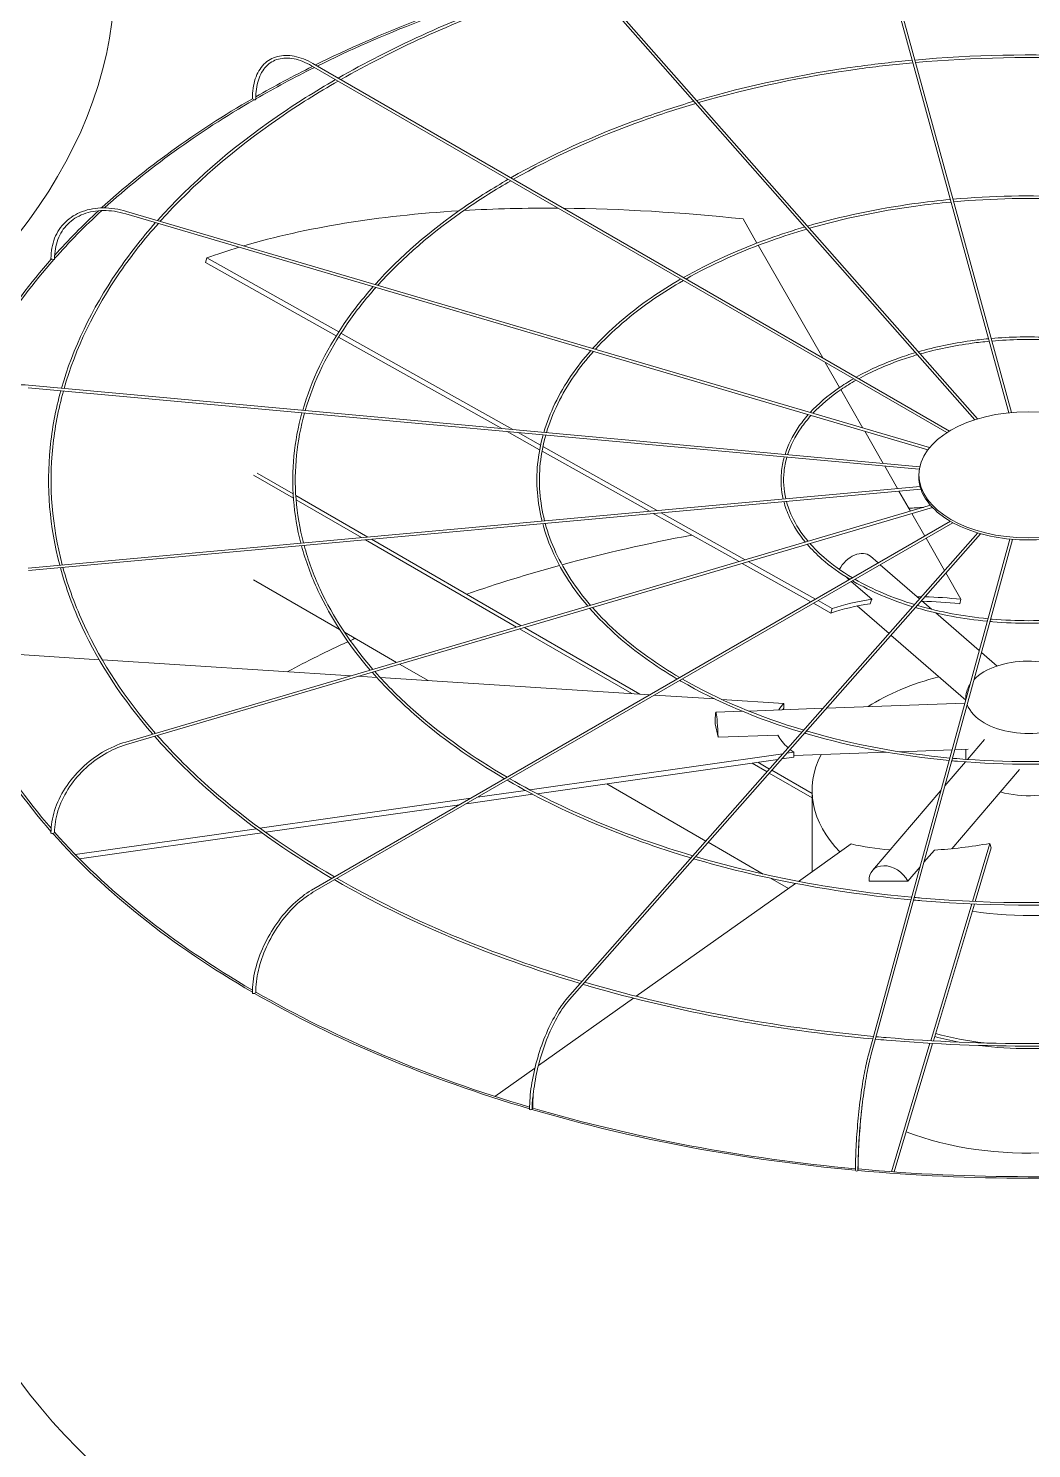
# Model space of a CAD drawing. Header units: millimetres. Extents: x -312439 to 477422, y -331570 to 212570.
# Drawn here: x 361809 to 362769, y 103446 to 104805 of the extents above; entities that cross this region are included whole.
import ezdxf

# ---------------------------------------------------------------- set-up
doc = ezdxf.new("R2010")
doc.units = ezdxf.units.MM

msp = doc.modelspace()

# ---------------------------------------------------------------- linework, layer by layer
at = {"color": 3, "linetype": 'Continuous', "lineweight": 0, "extrusion": (-1.11022e-16, 0.816497, 0.57735)}
for p, q in [((362613.3, 104927.159), (362747.656, 104437.402)), ((362750.131, 104437.639), (362615.663, 104927.808)), ((362325.305, 104872.598), (362715.255, 104430.741)), ((362717.819, 104431.537), (362327.142, 104874.219)), ((362081.629, 104771.612), (362690.82, 104419.895)), ((362080.404, 104769.491), (362688.456, 104418.432)), ((361902.518, 104627.806), (362670.143, 104401.99)), ((361903.209, 104630.156), (362671.779, 104404.062)), ((362506.602, 104599.811), (362493.391, 104622.871)), ((362569.567, 104489.901), (362507.834, 104597.659)), ((361978.768, 104581.255), (361980.004, 104585.542)), ((362104.001, 104511.064), (361978.768, 104581.255)), ((361980.004, 104585.542), (362106.328, 104514.739)), ((362108.468, 104513.539), (362272.889, 104421.384)), ((362262.273, 104422.355), (362106.14, 104509.865)), ((362585.73, 104461.687), (362571.988, 104485.675)), ((362661.945, 104383.348), (361809.091, 104461.336)), ((361809.314, 104463.775), (362662.402, 104385.766)), ((362607.992, 104422.827), (362586.951, 104459.555)), ((362298.627, 104401.979), (362267.517, 104419.416)), ((362278.133, 104418.445), (362299.52, 104406.458)), ((362627.389, 104388.968), (362609.751, 104419.756)), ((362301.758, 104405.203), (362411.23, 104343.846)), ((362403.592, 104343.148), (362300.886, 104400.713)), ((362024.872, 104377.566), (362062.931, 104355.592)), ((362062.66, 104359.749), (362028.336, 104379.566)), ((362641.192, 104364.875), (362628.877, 104386.372)), ((362661.536, 104376.013), (362661.536, 104378.013)), ((361809.091, 104288.785), (362662.749, 104366.846)), ((361809.314, 104286.345), (362663.472, 104364.452)), ((362653.576, 104343.256), (362642.531, 104362.537)), ((362672.698, 104348.882), (361902.518, 104122.314)), ((362134.098, 104318.504), (362065.202, 104358.282)), ((362065.503, 104354.107), (362128.117, 104317.957)), ((361903.209, 104119.964), (362674.537, 104346.869)), ((362489.51, 104294.992), (362407.365, 104341.033)), ((362415.003, 104341.731), (362495.336, 104296.706)), ((362667.226, 104319.431), (362654.828, 104341.071)), ((362080.404, 103980.629), (362691.742, 104333.585)), ((362081.629, 103978.508), (362694.219, 104332.187)), ((362325.305, 103877.522), (362717.961, 104322.446)), ((362327.142, 103875.901), (362720.564, 104321.694)), ((362131.795, 104315.834), (362276.452, 104232.316)), ((362281.042, 104233.666), (362137.776, 104316.381)), ((362748.698, 104316.519), (362613.3, 103822.961)), ((362751.177, 104316.296), (362615.663, 103822.313)), ((362686.149, 104286.399), (362668.443, 104317.305)), ((362498.324, 104295.032), (362562.583, 104259.015)), ((362615.175, 104300.121), (362622.614, 104293.674)), ((362558.207, 104256.489), (362492.497, 104293.318)), ((362624.573, 104291.977), (362662.254, 104259.323)), ((362701.873, 104258.952), (362687.435, 104284.154)), ((362107.127, 104230.076), (362024.872, 104277.566)), ((362591.977, 104280.268), (362594.943, 104277.698)), ((362596.901, 104276.001), (362616.631, 104258.904)), ((362577.444, 104245.707), (362560.693, 104255.096)), ((362565.069, 104257.622), (362578.679, 104249.994)), ((362664.105, 104257.719), (362673.685, 104249.417)), ((362700.638, 104254.664), (362701.873, 104258.952)), ((362577.444, 104245.707), (362578.679, 104249.994)), ((362602.59, 104252.519), (362632.996, 104226.17)), ((362677.707, 104245.931), (362719.418, 104209.786)), ((362161.711, 104198.562), (362111.866, 104227.34)), ((362279.382, 104230.625), (362386.73, 104168.647)), ((362394.518, 104168.15), (362283.972, 104231.975)), ((362634.847, 104224.566), (362706.451, 104162.516)), ((361877.037, 104201.157), (361790.876, 104206.653)), ((362118.235, 104185.773), (361879.98, 104200.969)), ((362721.47, 104208.007), (362736.406, 104195.064)), ((362192.013, 104181.067), (362164.64, 104196.871)), ((362142.614, 104184.218), (362125.368, 104185.318)), ((362404.138, 104167.537), (362146.133, 104183.993)), ((362466.172, 104163.58), (362408.549, 104167.256)), ((362532.284, 104159.363), (362472.815, 104163.156)), ((362532.379, 104154.696), (362532.284, 104159.363)), ((362573.211, 104154.726), (362705.66, 104159.635)), ((362706.565, 104165.152), (362706.565, 104162.935)), ((362467.288, 104150.8), (362492.765, 104151.744)), ((362498.717, 104151.965), (362569.834, 104154.601)), ((362469.328, 104126.871), (362466.696, 104139.879)), ((362526.557, 104128.992), (362469.328, 104126.871)), ((362708.098, 104105.641), (362724.444, 104124.713)), ((362289.137, 104076.586), (362531.377, 104111.025)), ((362526.654, 104105.673), (362296.124, 104072.899)), ((362541.863, 104107.835), (362530.389, 104106.204)), ((362535.113, 104111.556), (362541.767, 104112.502)), ((362541.863, 104107.835), (362541.767, 104112.502)), ((362541.832, 104109.317), (362630.728, 104112.612)), ((362642.986, 104113.067), (362693.398, 104114.935)), ((362695.964, 104115.03), (362708.884, 104115.509)), ((362706.565, 104115.423), (362706.565, 104105.753)), ((362501.9, 104102.154), (362516.241, 104093.874)), ((362518.579, 104096.524), (362507.459, 104102.944)), ((362518.405, 104092.624), (362559.287, 104069.021)), ((362559.287, 104073.021), (362520.744, 104095.274)), ((362686.463, 104080.396), (362706.118, 104103.33)), ((362693.174, 104020.283), (362758.016, 104095.94)), ((362457.777, 104027.628), (362362.918, 104082.395)), ((362030.938, 104039.879), (362232.712, 104068.564)), ((362291.971, 104072.308), (362228.456, 104063.279)), ((362239.212, 104069.488), (362285.048, 104076.005)), ((362559.287, 103998.152), (362559.287, 104075.915)), ((362617.085, 103999.446), (362682.727, 104076.038)), ((362221.956, 104062.355), (362036.324, 104035.963)), ((361854.103, 104014.738), (362027.476, 104039.386)), ((362032.829, 104035.467), (361858.134, 104010.63)), ((362512.551, 103996.004), (362459.941, 104026.378)), ((362596.872, 104024.775), (362546.379, 103989.009)), ((362712.911, 103969.815), (362729.549, 104025.301)), ((362730.88, 104021.109), (362729.549, 104025.301)), ((362666.434, 104007.387), (362676.387, 104019)), ((362730.88, 104021.109), (362715.466, 103969.705)), ((362650.954, 103989.325), (362662.698, 104003.028)), ((362543.607, 103987.046), (362391.146, 103879.052)), ((362536.629, 103982.103), (362519.566, 103991.954)), ((362614.127, 103989.179), (362650.954, 103989.325)), ((362672.925, 103836.469), (362712.186, 103967.395)), ((362714.74, 103967.284), (362675.47, 103836.324)), ((362388.518, 103877.191), (362297.397, 103812.647)), ((362635.346, 103711.147), (362672.202, 103834.057)), ((362674.746, 103833.911), (362637.879, 103710.964)), ((362294.072, 103810.292), (362255.834, 103783.207))]:
    msp.add_line(p, q, dxfattribs=at)
at = {"color": 3, "linetype": 'Continuous', "lineweight": 0}
for centre, major_axis, ratio, start_param, end_param in [((360843.607, 104857.749), (-1048.768, 0), 0.57735027, 0, 3.14159265), ((362766.461, 104310.477), (-1048.768, 0), 0.57735027, 5.18510484, 5.42093263), ((362766.461, 104310.477), (-1046.319, 0), 0.57735027, 5.18527527, 5.42075236), ((362766.461, 104310.477), (-1046.319, 0), 0.57735027, 5.42407254, 5.49730565), ((362766.461, 104310.477), (-1048.768, 0), 0.57735027, 5.42424502, 5.49496708), ((362766.461, 104310.477), (-1048.768, 0), 0.57735027, 5.49938311, 5.72060344), ((362766.461, 104310.477), (-1046.319, 0), 0.57735027, 5.49937067, 5.71908805), ((362024.87, 104738.135), (1.225, 0), 0.57735027, 3.14159265, 4.45055499), ((362025.736, 104737.635), (1.225, 0.016), 0.56830663, 3.91933875, 5.49013508), ((362025.736, 104737.635), (1.225, 0.016), 0.56830663, 5.49013508, 6.28318531), ((362766.461, 104310.477), (-1046.319, 0), 0.57735027, 5.72402786, 5.81143896), ((362766.461, 104310.477), (-1048.768, 0), 0.57735027, 5.72583618, 5.80677108), ((362767.696, 104144.053), (-971.388, 279.904), 0.41303809, 5.42335715, 5.70815224), ((362767.696, 104144.053), (-971.388, 279.904), 0.41303809, 5.31032739, 5.41762277), ((362767.696, 104144.053), (-971.388, 279.904), 0.41303809, 5.11506512, 5.30461302), ((362767.696, 104144.053), (-971.388, 279.904), 0.41303809, 5.71506764, 5.76687966), ((362766.461, 104310.477), (-1048.768, 0), 0.57735027, 5.81359811, 6.07011802), ((362766.461, 104310.477), (-1046.319, 0), 0.57735027, 5.81336511, 6.06128621), ((361832.114, 104584.961), (1.225, 0), 0.57735027, 3.14159265, 4.76471425), ((361833.205, 104584.64), (1.225, 0.021), 0.57151893, 4.23145457, 5.8022509), ((361833.205, 104584.64), (1.225, 0.021), 0.57151893, 5.8022509, 6.28318531), ((362766.028, 104376.013), (-104.492, 0), 0.57735027, 0, 0.1535113), ((362766.028, 104376.013), (-104.492, 0), 0.57735027, 0.16064797, 0.46767057), ((362766.461, 103745.589), (1046.319, 0), 0.57735027, 1.66704137, 1.68043487), ((362766.028, 104376.013), (-104.492, 0), 0.57735027, 0.47480723, 0.78182983), ((362766.028, 104376.013), (-104.492, 0), 0.57735027, 0.7889665, 1.0959891), ((362766.028, 104376.013), (-104.492, 0), 0.57735027, 1.10312576, 1.41014836), ((362766.461, 103745.589), (1046.319, 0), 0.57735027, 1.88378363, 2.01152702), ((362766.028, 104376.013), (-104.492, 0), 0.57735027, 1.41728503, 1.72430763), ((362600.697, 104283.414), (-14.478, -16.707), 0.67950023, 3.14159265, 5.02860292), ((362766.461, 103745.589), (1046.319, 0), 0.57735027, 2.01409491, 2.11046953), ((362766.461, 104139.766), (-233.097, 67.167), 0.41303809, 5.53223376, 5.76687966), ((362767.696, 104144.053), (233.097, -67.167), 0.41303809, 2.38836611, 2.62528701), ((362767.696, 104144.053), (233.097, -67.167), 0.41303809, 2.14647482, 2.1667574), ((362766.461, 104139.766), (-233.097, 67.167), 0.41303809, 5.11506512, 5.27837519), ((362767.696, 104144.053), (233.097, -67.167), 0.41303809, 1.97347247, 2.1313259), ((362766.461, 104310.477), (-1048.768, 0), 0.57735027, 0.1585854, 0.46892864), ((362766.461, 104310.477), (-1046.319, 0), 0.57735027, 0.15790655, 0.46457773), ((362766.461, 103745.589), (1046.319, 0), 0.57735027, 2.24276735, 2.31574628), ((362766.461, 103745.589), (1046.319, 0), 0.57735027, 2.23436866, 2.24000128), ((362766.461, 104165.152), (-59.895, 0), 0.57735027, 3.69756416, 5.76575409), ((362766.461, 104075.915), (-207.174, 0), 0.57735027, 5.13902547, 5.54737639), ((362766.461, 104165.152), (-59.895, 0), 0.57735027, 5.91432374, 6.33788761), ((362766.366, 104144.433), (-242.531, -4.942), 0.30331876, 6.01219977, 6.09914028), ((362468.107, 104128.708), (-0.819, 22.092), 0.05230802, 4.627231, 7.32191967), ((362766.461, 104139.766), (-242.531, -4.942), 0.30331876, 6.01219977, 6.0333648), ((362766.461, 104165.152), (-59.895, 0), 0.57735027, 0.20327195, 0.78539816), ((362766.461, 104165.152), (-59.895, 0), 0.57735027, 0.78539816, 2.89978042), ((362766.366, 104144.433), (-242.531, -4.942), 0.30331876, 0.14390811, 0.31767721), ((362766.366, 104144.433), (-242.531, -4.942), 0.30331876, 0.34103276, 0.38082901), ((362766.461, 104075.915), (-207.174, 0), 0.57735027, 5.99169836, 6.79713651), ((362766.461, 104105.53), (-59.895, 0), 0.57735027, 1.1079301, 2.23846982), ((361832.114, 104035.494), (1.225, 0), 0.57735027, 3.14159265, 5.70719205), ((362766.461, 104310.477), (-1048.768, 0), 0.57735027, 0.4725868, 0.78374969), ((361833.205, 104035.815), (1.225, 0.021), 0.58304212, 5.17373692, 6.28318531), ((362766.461, 104310.477), (-1046.319, 0), 0.57735027, 0.47175253, 0.78145685), ((362765.13, 104143.958), (-231.216, -73.381), 0.44048996, 0.62708313, 0.83556185), ((362765.13, 104143.958), (-231.216, -73.381), 0.44048996, 1.04197677, 1.27889767), ((362633.871, 103985.06), (16.786, -14.386), 0.73180825, 1.0914656, 3.78615427), ((362766.461, 104075.915), (-207.174, 0), 0.57735027, 1.30817895, 1.9425337), ((362024.87, 103882.32), (1.225, 0), 0.57735027, 3.14159265, 6.02135132), ((362766.461, 104310.477), (-1048.768, 0), 0.57735027, 0.78656596, 1.09808088), ((362025.736, 103882.82), (1.225, 0.017), 0.58625442, 5.48989346, 6.28318531), ((362766.461, 104310.477), (-1046.319, 0), 0.57735027, 0.78587838, 1.09689941), ((362766.461, 103951.409), (-212.072, 0), 0.57735027, 1.13383327, 1.25213937), ((362766.461, 103951.409), (-207.174, 0), 0.57735027, 1.12739667, 1.36460952), ((362766.461, 103951.409), (-212.072, 0), 0.57735027, 1.3476903, 1.79509044), ((362290.175, 103771.032), (-1.225, 0), 0.57735027, 0, 3.14159265), ((362766.461, 104310.477), (-1048.768, 0), 0.57735027, 1.10054445, 1.41220862), ((362290.731, 103771.662), (-1.225, -0.011), 0.58858829, 2.66526492, 3.14159265), ((362766.461, 104310.477), (-1046.319, 0), 0.57735027, 1.10010535, 1.41183726), ((362766.461, 103851.409), (-212.072, 0), 0.57735027, 0.98594125, 2.34464399), ((362766.461, 103747.589), (-1048.768, 0), 0.57735027, 0, 3.14159265), ((362602.06, 103712.525), (-1.225, 0), 0.57735027, 0, 3.14159265), ((362766.461, 104310.477), (-1048.768, 0), 0.57735027, 1.41453598, 1.72626058), ((362602.252, 103713.223), (-1.225, -0.004), 0.58981528, 2.98275574, 3.14159265), ((362766.461, 104310.477), (-1046.319, 0), 0.57735027, 1.41438895, 1.72636573)]:
    msp.add_ellipse(centre, major_axis=major_axis, ratio=ratio, start_param=start_param, end_param=end_param, dxfattribs=at)
msp.add_ellipse((362766.028, 104378.013), major_axis=(-104.492, 0), ratio=0.57735027, dxfattribs=at)
for points, knots in [([(362340.207, 104855.712), (362317.391, 104848.991), (362295.05, 104841.729), (362212.66, 104812.316), (362156.344, 104786.673), (362105.766, 104757.677)], [4.398772282, 4.398772282, 4.398772282, 4.398772282, 4.480777933, 4.480777933, 4.708868502, 4.708868502, 4.708868502, 4.708868502]), ([(362341.996, 104853.685), (362319.275, 104847.014), (362297.027, 104839.806), (362214.871, 104810.579), (362158.686, 104785.083), (362108.221, 104756.259)], [4.39745622, 4.39745622, 4.39745622, 4.39745622, 4.479217897, 4.479217897, 4.707006068, 4.707006068, 4.707006068, 4.707006068]), ([(362023.645, 104738.135), (362023.645, 104745.036), (362024.59, 104751.416), (362028.324, 104762.53), (362031.117, 104767.265), (362038.311, 104774.545), (362042.704, 104777.088), (362052.574, 104779.694), (362058.04, 104779.762), (362069.498, 104777.486), (362075.494, 104775.135), (362081.523, 104771.673), (362081.576, 104771.643), (362081.629, 104771.612)], [3.14159265, 3.14159265, 3.14159265, 3.14159265, 3.45575192, 3.45575192, 3.76991118, 3.76991118, 4.08269654, 4.08269654, 4.39544819, 4.39544819, 4.70960746, 4.70960746, 4.71238898, 4.71238898, 4.71238898, 4.71238898]), ([(362080.404, 104769.491), (362074.654, 104772.811), (362068.929, 104775.052), (362058.132, 104777.192), (362053.066, 104777.093), (362044.062, 104774.638), (362040.117, 104772.289), (362033.626, 104765.516), (362031.083, 104761.082), (362027.704, 104750.494), (362026.871, 104744.344), (362026.96, 104737.652)], [1.57079633, 1.57079633, 1.57079633, 1.57079633, 1.88806437, 1.88806437, 2.20533241, 2.20533241, 2.52260045, 2.52260045, 2.83986849, 2.83986849, 3.15713653, 3.15713653, 3.15713653, 3.15713653]), ([(362655.106, 104774.768), (362637.647, 104773.158), (362620.292, 104771.167), (362549.74, 104761.466), (362497.882, 104750.51), (362448.92, 104736.23)], [4.085383912, 4.085383912, 4.085383912, 4.085383912, 4.160809561, 4.160809561, 4.394762921, 4.394762921, 4.394762921, 4.394762921]), ([(362655.764, 104772.369), (362638.57, 104770.789), (362621.478, 104768.84), (362551.309, 104759.261), (362499.565, 104748.386), (362450.712, 104734.2)], [4.084758769, 4.084758769, 4.084758769, 4.084758769, 4.159183124, 4.159183124, 4.392998475, 4.392998475, 4.392998475, 4.392998475]), ([(362874.472, 104774.994), (362858.623, 104776.422), (362842.69, 104777.537), (362770.375, 104781.153), (362713.454, 104780.028), (362657.584, 104774.994)], [3.772165081, 3.772165081, 3.772165081, 3.772165081, 3.840593344, 3.840593344, 4.081816553, 4.081816553, 4.081816553, 4.081816553]), ([(362873.813, 104772.594), (362858.418, 104773.975), (362842.942, 104775.06), (362771.077, 104778.704), (362714.132, 104777.609), (362658.243, 104772.594)], [3.772797592, 3.772797592, 3.772797592, 3.772797592, 3.839399606, 3.839399606, 4.081184042, 4.081184042, 4.081184042, 4.081184042]), ([(362103.313, 104756.265), (362083.778, 104744.983), (362065.106, 104733.2), (362003.022, 104690.367), (361964.545, 104656.922), (361932.874, 104621.429)], [4.712563603, 4.712563603, 4.712563603, 4.712563603, 4.800982872, 4.800982872, 5.022068239, 5.022068239, 5.022068239, 5.022068239]), ([(362105.763, 104754.85), (362086.273, 104743.635), (362067.642, 104731.924), (362005.6, 104689.291), (361967.134, 104655.985), (361935.476, 104620.664)], [4.710711416, 4.710711416, 4.710711416, 4.710711416, 4.799012884, 4.799012884, 5.020261931, 5.020261931, 5.020261931, 5.020261931]), ([(362446.325, 104735.469), (362429.172, 104730.415), (362412.378, 104724.953), (362350.815, 104702.963), (362308.806, 104683.854), (362271.039, 104662.256)], [4.398901247, 4.398901247, 4.398901247, 4.398901247, 4.481035777, 4.481035777, 4.70761983, 4.70761983, 4.70761983, 4.70761983]), ([(362448.114, 104733.442), (362431.056, 104728.437), (362414.355, 104723.03), (362353.027, 104701.226), (362311.149, 104682.263), (362273.496, 104660.838)], [4.397147207, 4.397147207, 4.397147207, 4.397147207, 4.478956818, 4.478956818, 4.705132161, 4.705132161, 4.705132161, 4.705132161]), ([(362268.584, 104660.845), (362253.861, 104652.342), (362239.79, 104643.46), (362193.431, 104611.455), (362164.764, 104586.572), (362141.114, 104560.171)], [4.712541759, 4.712541759, 4.712541759, 4.712541759, 4.801308866, 4.801308866, 5.020482203, 5.020482203, 5.020482203, 5.020482203]), ([(362271.035, 104659.43), (362256.356, 104650.994), (362242.326, 104642.183), (362196.01, 104610.378), (362167.356, 104585.636), (362143.718, 104559.404)], [4.710072273, 4.710072273, 4.710072273, 4.710072273, 4.798683598, 4.798683598, 5.018063384, 5.018063384, 5.018063384, 5.018063384]), ([(362691.661, 104641.517), (362680.043, 104640.441), (362668.495, 104639.113), (362621.752, 104632.674), (362587.434, 104625.439), (362555.007, 104616.022)], [4.086037534, 4.086037534, 4.086037534, 4.086037534, 4.161210359, 4.161210359, 4.393038284, 4.393038284, 4.393038284, 4.393038284]), ([(362692.319, 104639.118), (362680.967, 104638.073), (362669.681, 104636.787), (362623.321, 104630.469), (362589.118, 104623.315), (362556.799, 104613.991)], [4.08510236, 4.08510236, 4.08510236, 4.08510236, 4.158773218, 4.158773218, 4.390386282, 4.390386282, 4.390386282, 4.390386282]), ([(362837.917, 104641.743), (362827.461, 104642.678), (362816.95, 104643.409), (362769.013, 104645.798), (362731.232, 104645.061), (362694.139, 104641.743)], [3.773286698, 3.773286698, 3.773286698, 3.773286698, 3.840886477, 3.840886477, 4.080694936, 4.080694936, 4.080694936, 4.080694936]), ([(362837.258, 104639.342), (362827.256, 104640.232), (362817.203, 104640.933), (362769.714, 104643.349), (362731.91, 104642.641), (362694.797, 104639.342)], [3.774238416, 3.774238416, 3.774238416, 3.774238416, 3.839097695, 3.839097695, 4.079743218, 4.079743218, 4.079743218, 4.079743218]), ([(361830.889, 104584.961), (361830.889, 104591.89), (361832.087, 104598.489), (361836.789, 104610.366), (361840.293, 104615.641), (361849.256, 104624.308), (361854.71, 104627.698), (361866.993, 104632.263), (361873.82, 104633.439), (361888.172, 104633.49), (361895.696, 104632.366), (361903.209, 104630.156)], [4.71238898, 4.71238898, 4.71238898, 4.71238898, 5.02654825, 5.02654825, 5.34070751, 5.34070751, 5.65486678, 5.65486678, 5.96902604, 5.96902604, 6.28318531, 6.28318531, 6.28318531, 6.28318531]), ([(361902.518, 104627.806), (361895.255, 104629.943), (361888.006, 104631.01), (361874.269, 104630.918), (361867.784, 104629.759), (361856.216, 104625.359), (361851.134, 104622.12), (361842.837, 104613.888), (361839.62, 104608.894), (361835.36, 104597.602), (361834.318, 104591.305), (361834.43, 104584.661)], [0, 0, 0, 0, 0.31726804, 0.31726804, 0.63453608, 0.63453608, 0.95180412, 0.95180412, 1.26907216, 1.26907216, 1.5863402, 1.5863402, 1.5863402, 1.5863402]), ([(361931.077, 104619.405), (361917.59, 104604.133), (361905.356, 104588.488), (361869.8, 104536.579), (361851.848, 104499.073), (361840.999, 104460.878)], [5.026267439, 5.026267439, 5.026267439, 5.026267439, 5.121193451, 5.121193451, 5.33524268, 5.33524268, 5.33524268, 5.33524268]), ([(361933.672, 104618.641), (361920.287, 104603.551), (361908.137, 104588.099), (361872.451, 104536.363), (361854.385, 104498.841), (361843.481, 104460.651)], [5.024480731, 5.024480731, 5.024480731, 5.024480731, 5.118801023, 5.118801023, 5.334410373, 5.334410373, 5.334410373, 5.334410373]), ([(362552.41, 104615.262), (362540.933, 104611.877), (362529.695, 104608.219), (362488.955, 104593.65), (362461.239, 104581.067), (362436.274, 104566.858)], [4.399235311, 4.399235311, 4.399235311, 4.399235311, 4.481549286, 4.481549286, 4.705249353, 4.705249353, 4.705249353, 4.705249353]), ([(362554.199, 104613.235), (362542.817, 104609.9), (362531.672, 104606.296), (362491.168, 104591.912), (362463.585, 104579.475), (362438.735, 104565.437)], [4.396606667, 4.396606667, 4.396606667, 4.396606667, 4.478434088, 4.478434088, 4.701505316, 4.701505316, 4.701505316, 4.701505316]), ([(362139.313, 104558.147), (362129.118, 104546.608), (362119.875, 104534.784), (362093.345, 104496.008), (362079.97, 104468.148), (362071.813, 104439.771)], [5.026073872, 5.026073872, 5.026073872, 5.026073872, 5.121589201, 5.121589201, 5.333322518, 5.333322518, 5.333322518, 5.333322518]), ([(362141.909, 104557.383), (362131.815, 104546.026), (362122.656, 104534.395), (362095.998, 104495.793), (362082.509, 104467.916), (362074.296, 104439.544)], [5.023689806, 5.023689806, 5.023689806, 5.023689806, 5.118400985, 5.118400985, 5.332193335, 5.332193335, 5.332193335, 5.332193335]), ([(362433.816, 104565.448), (362423.918, 104559.731), (362414.461, 104553.758), (362383.823, 104532.578), (362364.958, 104516.245), (362349.324, 104498.921)], [4.712617693, 4.712617693, 4.712617693, 4.712617693, 4.801958432, 4.801958432, 5.017472679, 5.017472679, 5.017472679, 5.017472679]), ([(362436.268, 104564.033), (362426.413, 104558.383), (362416.997, 104552.481), (362386.406, 104531.501), (362367.554, 104515.308), (362351.934, 104498.153)], [4.708914423, 4.708914423, 4.708914423, 4.708914423, 4.798024648, 4.798024648, 5.013814843, 5.013814843, 5.013814843, 5.013814843]), ([(362728.215, 104508.267), (362722.44, 104507.725), (362716.699, 104507.059), (362693.765, 104503.883), (362676.986, 104500.368), (362661.095, 104495.812)], [4.08798608, 4.08798608, 4.08798608, 4.08798608, 4.162397179, 4.162397179, 4.387898946, 4.387898946, 4.387898946, 4.387898946]), ([(362728.873, 104505.868), (362723.364, 104505.357), (362717.886, 104504.733), (362695.335, 104501.677), (362678.673, 104498.241), (362662.891, 104493.777)], [4.086130867, 4.086130867, 4.086130867, 4.086130867, 4.157537531, 4.157537531, 4.382563309, 4.382563309, 4.382563309, 4.382563309]), ([(362801.362, 104508.491), (362796.299, 104508.934), (362791.211, 104509.282), (362767.652, 104510.444), (362749.01, 104510.093), (362730.694, 104508.491)], [3.776630452, 3.776630452, 3.776630452, 3.776630452, 3.841752063, 3.841752063, 4.077351182, 4.077351182, 4.077351182, 4.077351182]), ([(362800.703, 104506.09), (362796.094, 104506.488), (362791.464, 104506.806), (362768.354, 104507.994), (362749.689, 104507.673), (362731.353, 104506.09)], [3.778551419, 3.778551419, 3.778551419, 3.778551419, 3.838185012, 3.838185012, 4.075430215, 4.075430215, 4.075430215, 4.075430215]), ([(362347.518, 104496.899), (362340.627, 104489.104), (362334.385, 104481.114), (362316.88, 104455.469), (362308.078, 104437.239), (362302.618, 104418.666)], [5.025838542, 5.025838542, 5.025838542, 5.025838542, 5.122377625, 5.122377625, 5.329668134, 5.329668134, 5.329668134, 5.329668134]), ([(362350.115, 104496.135), (362343.325, 104488.522), (362337.167, 104480.725), (362319.537, 104455.254), (362310.622, 104437.007), (362305.105, 104418.438)], [5.022258505, 5.022258505, 5.022258505, 5.022258505, 5.117600339, 5.117600339, 5.327918781, 5.327918781, 5.327918781, 5.327918781]), ([(362658.496, 104495.055), (362652.694, 104493.34), (362647.014, 104491.486), (362627.095, 104484.338), (362613.672, 104478.279), (362601.514, 104471.456)], [4.400230759, 4.400230759, 4.400230759, 4.400230759, 4.483072665, 4.483072665, 4.698193224, 4.698193224, 4.698193224, 4.698193224]), ([(362660.285, 104493.028), (362654.579, 104491.362), (362648.991, 104489.562), (362629.312, 104482.599), (362616.026, 104476.684), (362603.986, 104470.029)], [4.394987895, 4.394987895, 4.394987895, 4.394987895, 4.476861237, 4.476861237, 4.690631098, 4.690631098, 4.690631098, 4.690631098]), ([(361729.552, 104404.894), (361729.552, 104411.839), (361730.883, 104418.669), (361736.078, 104431.411), (361739.941, 104437.321), (361749.798, 104447.636), (361755.79, 104452.039), (361769.308, 104458.922), (361776.831, 104461.401), (361792.677, 104464.208), (361800.997, 104464.536), (361809.314, 104463.775)], [4.71238898, 4.71238898, 4.71238898, 4.71238898, 5.02654825, 5.02654825, 5.34070751, 5.34070751, 5.65486678, 5.65486678, 5.96902604, 5.96902604, 6.28318531, 6.28318531, 6.28318531, 6.28318531]), ([(361840.327, 104458.479), (361835.33, 104440.378), (361831.922, 104422.127), (361826.438, 104366.347), (361829.514, 104328.647), (361839.281, 104291.545)], [5.339721085, 5.339721085, 5.339721085, 5.339721085, 5.441089183, 5.441089183, 5.648615479, 5.648615479, 5.648615479, 5.648615479]), ([(361842.806, 104458.253), (361837.888, 104440.531), (361834.507, 104422.671), (361828.828, 104367.053), (361831.874, 104329.118), (361841.755, 104291.771)], [5.338921526, 5.338921526, 5.338921526, 5.338921526, 5.438899176, 5.438899176, 5.64936187, 5.64936187, 5.64936187, 5.64936187]), ([(362599.048, 104470.052), (362593.976, 104467.121), (362589.133, 104464.055), (362574.214, 104453.701), (362565.152, 104445.916), (362557.545, 104437.667)], [4.712843699, 4.712843699, 4.712843699, 4.712843699, 4.803888031, 4.803888031, 5.008535494, 5.008535494, 5.008535494, 5.008535494]), ([(362601.501, 104468.635), (362596.472, 104465.772), (362591.67, 104462.778), (362576.805, 104452.624), (362567.762, 104444.978), (362560.172, 104436.894)], [4.705442937, 4.705442937, 4.705442937, 4.705442937, 4.796044704, 4.796044704, 5.001045495, 5.001045495, 5.001045495, 5.001045495]), ([(362071.136, 104437.373), (362067.341, 104423.668), (362064.76, 104409.847), (362060.689, 104368.171), (362062.928, 104340.192), (362070.072, 104312.649)], [5.339283406, 5.339283406, 5.339283406, 5.339283406, 5.441448905, 5.441448905, 5.646435094, 5.646435094, 5.646435094, 5.646435094]), ([(362073.615, 104437.147), (362069.901, 104423.821), (362067.345, 104410.391), (362063.08, 104368.877), (362065.288, 104340.664), (362072.544, 104312.876)], [5.33821232, 5.33821232, 5.33821232, 5.33821232, 5.438530423, 5.438530423, 5.647409525, 5.647409525, 5.647409525, 5.647409525]), ([(362555.722, 104435.65), (362552.135, 104431.6), (362548.895, 104427.444), (362540.412, 104414.929), (362536.189, 104406.328), (362533.442, 104397.558)], [5.025139852, 5.025139852, 5.025139852, 5.025139852, 5.124718569, 5.124718569, 5.318852702, 5.318852702, 5.318852702, 5.318852702]), ([(362558.323, 104434.885), (362554.837, 104431.017), (362551.679, 104427.054), (362543.079, 104414.716), (362538.746, 104406.097), (362535.939, 104397.33)], [5.01795641, 5.01795641, 5.01795641, 5.01795641, 5.115193837, 5.115193837, 5.315025269, 5.315025269, 5.315025269, 5.315025269]), ([(362301.933, 104416.269), (362299.347, 104406.973), (362297.596, 104397.597), (362294.937, 104370.026), (362296.345, 104351.754), (362300.88, 104333.755)], [5.33857876, 5.33857876, 5.33857876, 5.33857876, 5.442163387, 5.442163387, 5.64226325, 5.64226325, 5.64226325, 5.64226325]), ([(362304.413, 104416.042), (362301.907, 104407.127), (362300.182, 104398.142), (362297.331, 104370.732), (362298.707, 104352.224), (362303.35, 104333.981)], [5.336959594, 5.336959594, 5.336959594, 5.336959594, 5.437790201, 5.437790201, 5.643665153, 5.643665153, 5.643665153, 5.643665153]), ([(362532.73, 104395.164), (362531.353, 104390.28), (362530.432, 104385.349), (362529.183, 104371.883), (362529.767, 104363.316), (362531.713, 104354.863)], [5.336493801, 5.336493801, 5.336493801, 5.336493801, 5.444267704, 5.444267704, 5.629920419, 5.629920419, 5.629920419, 5.629920419]), ([(362535.212, 104394.937), (362533.916, 104390.432), (362533.021, 104385.893), (362531.584, 104372.587), (362532.136, 104363.785), (362534.175, 104355.089)], [5.333180829, 5.333180829, 5.333180829, 5.333180829, 5.43554784, 5.43554784, 5.632366847, 5.632366847, 5.632366847, 5.632366847]), ([(362532.304, 104352.458), (362533.651, 104347.302), (362535.505, 104342.195), (362541.632, 104329.074), (362546.691, 104321.191), (362552.939, 104313.651)], [5.647555853, 5.647555853, 5.647555853, 5.647555853, 5.761093974, 5.761093974, 5.943993783, 5.943993783, 5.943993783, 5.943993783]), ([(362534.778, 104352.684), (362536.05, 104347.912), (362537.771, 104343.176), (362543.764, 104330.221), (362548.983, 104322.139), (362555.501, 104314.405)], [5.650528691, 5.650528691, 5.650528691, 5.650528691, 5.758797505, 5.758797505, 5.950674573, 5.950674573, 5.950674573, 5.950674573]), ([(362301.505, 104331.353), (362304.136, 104321.527), (362307.697, 104311.788), (362320.169, 104285.02), (362331.086, 104268.314), (362344.701, 104252.393)], [5.651173142, 5.651173142, 5.651173142, 5.651173142, 5.760561648, 5.760561648, 5.95641101, 5.95641101, 5.95641101, 5.95641101]), ([(362303.98, 104331.579), (362306.535, 104322.136), (362309.963, 104312.769), (362322.299, 104286.171), (362333.379, 104269.265), (362347.279, 104253.152)], [5.65270674, 5.65270674, 5.65270674, 5.65270674, 5.759411073, 5.759411073, 5.959865306, 5.959865306, 5.959865306, 5.959865306]), ([(362070.707, 104310.248), (362074.62, 104295.753), (362079.889, 104281.383), (362098.705, 104240.969), (362115.488, 104215.44), (362136.486, 104191.142)], [5.652395762, 5.652395762, 5.652395762, 5.652395762, 5.760377777, 5.760377777, 5.960593901, 5.960593901, 5.960593901, 5.960593901]), ([(362073.184, 104310.474), (362077.019, 104296.361), (362082.155, 104282.363), (362100.833, 104242.12), (362117.781, 104216.391), (362139.069, 104191.901)], [5.653428737, 5.653428737, 5.653428737, 5.653428737, 5.759610075, 5.759610075, 5.96292207, 5.96292207, 5.96292207, 5.96292207]), ([(362554.669, 104311.607), (362558.874, 104306.741), (362563.578, 104302.023), (362576.649, 104290.552), (362585.638, 104284.041), (362595.565, 104278.057)], [5.960592691, 5.960592691, 5.960592691, 5.960592691, 6.079635734, 6.079635734, 6.26166654, 6.26166654, 6.26166654, 6.26166654]), ([(362557.255, 104312.368), (362561.217, 104307.862), (362565.623, 104303.482), (362578.514, 104292.184), (362587.75, 104285.544), (362597.992, 104279.459)], [5.967591178, 5.967591178, 5.967591178, 5.967591178, 6.080287214, 6.080287214, 6.268831801, 6.268831801, 6.268831801, 6.268831801]), ([(361839.923, 104289.144), (361845.116, 104269.994), (361852.087, 104251.009), (361877.246, 104196.951), (361899.907, 104162.586), (361928.308, 104129.901)], [5.653093793, 5.653093793, 5.653093793, 5.653093793, 5.7602846, 5.7602846, 5.96276906, 5.96276906, 5.96276906, 5.96276906]), ([(361842.399, 104289.371), (361847.515, 104270.603), (361854.353, 104251.988), (361879.374, 104198.103), (361902.201, 104163.539), (361930.894, 104130.661)], [5.653873117, 5.653873117, 5.653873117, 5.653873117, 5.75970856, 5.75970856, 5.964525032, 5.964525032, 5.964525032, 5.964525032]), ([(362616.631, 104258.904), (362616.54, 104258.711), (362616.452, 104258.517), (362615.798, 104257.047), (362615.337, 104255.776), (362614.987, 104254.561)], [52.47056241, 52.47056241, 52.47056241, 52.47056241, 52.72742849, 52.72742849, 54.42831534, 54.42831534, 54.42831534, 54.42831534]), ([(362346.461, 104250.357), (362354.594, 104241.044), (362363.651, 104232.006), (362390.179, 104208.733), (362409.209, 104195.101), (362430.313, 104182.65)], [5.964776177, 5.964776177, 5.964776177, 5.964776177, 6.079826485, 6.079826485, 6.272361792, 6.272361792, 6.272361792, 6.272361792]), ([(362349.051, 104251.119), (362356.938, 104242.166), (362365.697, 104233.464), (362392.043, 104210.367), (362411.325, 104196.607), (362432.752, 104184.057)], [5.968309678, 5.968309678, 5.968309678, 5.968309678, 6.080154143, 6.080154143, 6.276006003, 6.276006003, 6.276006003, 6.276006003]), ([(362658.24, 104251.074), (362658.936, 104250.867), (362659.633, 104250.663), (362681.355, 104244.379), (362703.95, 104240.127), (362727.128, 104237.89)], [0.310941688, 0.310941688, 0.310941688, 0.310941688, 0.320879059, 0.320879059, 0.619731391, 0.619731391, 0.619731391, 0.619731391]), ([(362660.029, 104253.1), (362660.233, 104253.04), (362660.438, 104252.981), (362681.742, 104246.79), (362704.467, 104242.513), (362727.786, 104240.288)], [0.316175386, 0.316175386, 0.316175386, 0.316175386, 0.319111449, 0.319111449, 0.621557717, 0.621557717, 0.621557717, 0.621557717]), ([(362730.263, 104240.059), (362730.733, 104240.017), (362731.202, 104239.976), (362754.88, 104237.951), (362778.607, 104237.993), (362801.793, 104240.059)], [0.632258371, 0.632258371, 0.632258371, 0.632258371, 0.638337859, 0.638337859, 0.938537956, 0.938537956, 0.938537956, 0.938537956]), ([(362729.605, 104237.659), (362730.481, 104237.58), (362731.358, 104237.503), (362755.488, 104235.487), (362779.239, 104235.564), (362802.451, 104237.659)], [0.630366287, 0.630366287, 0.630366287, 0.630366287, 0.641648359, 0.641648359, 0.94043004, 0.94043004, 0.94043004, 0.94043004]), ([(362138.255, 104189.109), (362150.313, 104175.349), (362163.724, 104161.99), (362203.707, 104126.917), (362232.784, 104106.164), (362265.075, 104087.249)], [5.966185363, 5.966185363, 5.966185363, 5.966185363, 6.079886296, 6.079886296, 6.275955277, 6.275955277, 6.275955277, 6.275955277]), ([(362140.846, 104189.871), (362152.658, 104176.471), (362165.769, 104163.448), (362205.571, 104128.551), (362234.901, 104107.671), (362267.517, 104088.659)], [5.968548703, 5.968548703, 5.968548703, 5.968548703, 6.080105077, 6.080105077, 6.278398486, 6.278398486, 6.278398486, 6.278398486]), ([(362553.943, 104132.893), (362554.553, 104132.714), (362555.164, 104132.536), (362598.335, 104120.005), (362644.192, 104111.432), (362691.231, 104107.036)], [0.315168655, 0.315168655, 0.315168655, 0.315168655, 0.319555491, 0.319555491, 0.624932564, 0.624932564, 0.624932564, 0.624932564]), ([(361830.889, 104035.494), (361830.889, 104042.423), (361832.086, 104049.681), (361836.735, 104064.161), (361840.187, 104071.381), (361849.004, 104085.096), (361854.369, 104091.589), (361866.491, 104103.226), (361873.248, 104108.369), (361887.506, 104116.808), (361895.005, 104120.104), (361902.518, 104122.314)], [4.71238898, 4.71238898, 4.71238898, 4.71238898, 5.02654825, 5.02654825, 5.34070751, 5.34070751, 5.65486678, 5.65486678, 5.96902604, 5.96902604, 6.28318531, 6.28318531, 6.28318531, 6.28318531]), ([(361903.209, 104119.964), (361895.946, 104117.827), (361888.672, 104114.623), (361874.839, 104106.391), (361868.283, 104101.366), (361856.551, 104090.001), (361851.379, 104083.664), (361842.937, 104070.322), (361839.669, 104063.319), (361835.359, 104049.361), (361834.318, 104042.41), (361834.43, 104035.836)], [6.28318531, 6.28318531, 6.28318531, 6.28318531, 6.60045335, 6.60045335, 6.91772139, 6.91772139, 7.23498943, 7.23498943, 7.55225747, 7.55225747, 7.86952551, 7.86952551, 7.86952551, 7.86952551]), ([(361930.082, 104127.87), (361946.057, 104109.676), (361963.809, 104092.009), (362017.245, 104045.137), (362056.384, 104017.256), (362099.88, 103991.873)], [5.966968174, 5.966968174, 5.966968174, 5.966968174, 6.07991547, 6.07991547, 6.277817313, 6.277817313, 6.277817313, 6.277817313]), ([(361932.674, 104128.632), (361948.402, 104110.798), (361965.855, 104093.466), (362019.109, 104046.771), (362058.502, 104018.764), (362102.324, 103993.285)], [5.968743918, 5.968743918, 5.968743918, 5.968743918, 6.080079672, 6.080079672, 6.279655045, 6.279655045, 6.279655045, 6.279655045]), ([(362552.155, 104130.867), (362553.256, 104130.541), (362554.359, 104130.219), (362597.949, 104117.594), (362643.676, 104109.046), (362690.573, 104104.637)], [0.312542317, 0.312542317, 0.312542317, 0.312542317, 0.320442121, 0.320442121, 0.624004657, 0.624004657, 0.624004657, 0.624004657]), ([(362693.05, 104104.408), (362694.825, 104104.247), (362696.602, 104104.092), (362744.943, 104100.029), (362792.523, 104100.186), (362839.006, 104104.408)], [0.629347255, 0.629347255, 0.629347255, 0.629347255, 0.640828535, 0.640828535, 0.941449071, 0.941449071, 0.941449071, 0.941449071]), ([(362693.708, 104106.808), (362695.077, 104106.685), (362696.446, 104106.565), (362744.335, 104102.493), (362791.891, 104102.614), (362838.347, 104106.808)], [0.630291706, 0.630291706, 0.630291706, 0.630291706, 0.639167998, 0.639167998, 0.940504621, 0.940504621, 0.940504621, 0.940504621]), ([(362446.069, 104010.66), (362447.576, 104010.215), (362449.085, 104009.774), (362514.543, 103990.809), (362583.401, 103977.964), (362654.018, 103971.386)], [0.313079474, 0.313079474, 0.313079474, 0.313079474, 0.320295327, 0.320295327, 0.625438072, 0.625438072, 0.625438072, 0.625438072]), ([(362447.858, 104012.687), (362448.873, 104012.388), (362449.89, 104012.092), (362514.929, 103993.22), (362583.918, 103980.35), (362654.676, 103973.785)], [0.314832487, 0.314832487, 0.314832487, 0.314832487, 0.319703609, 0.319703609, 0.626059979, 0.626059979, 0.626059979, 0.626059979]), ([(362023.645, 103882.32), (362023.645, 103889.22), (362024.59, 103896.639), (362028.265, 103911.818), (362030.993, 103919.575), (362037.968, 103934.688), (362042.214, 103942.041), (362051.814, 103955.638), (362057.167, 103961.879), (362068.476, 103972.651), (362074.428, 103977.179), (362080.404, 103980.629)], [0, 0, 0, 0, 0.31415927, 0.31415927, 0.62831853, 0.62831853, 0.9424778, 0.9424778, 1.25663706, 1.25663706, 1.57079633, 1.57079633, 1.57079633, 1.57079633]), ([(362081.629, 103978.508), (362075.879, 103975.188), (362070.108, 103970.793), (362059.122, 103960.285), (362053.91, 103954.176), (362044.58, 103940.858), (362040.463, 103933.653), (362033.741, 103918.876), (362031.137, 103911.308), (362027.702, 103896.578), (362026.871, 103889.42), (362026.96, 103882.836)], [4.71238898, 4.71238898, 4.71238898, 4.71238898, 5.02965702, 5.02965702, 5.34692506, 5.34692506, 5.6641931, 5.6641931, 5.98146114, 5.98146114, 6.29872918, 6.29872918, 6.29872918, 6.29872918]), ([(362656.495, 103971.158), (362659.169, 103970.915), (362661.846, 103970.68), (362734.399, 103964.57), (362805.808, 103964.808), (362875.56, 103971.158)], [0.629005431, 0.629005431, 0.629005431, 0.629005431, 0.64055333, 0.64055333, 0.941790896, 0.941790896, 0.941790896, 0.941790896]), ([(362657.154, 103973.558), (362659.421, 103973.352), (362661.69, 103973.153), (362733.791, 103967.034), (362805.176, 103967.236), (362874.902, 103973.558)], [0.629634706, 0.629634706, 0.629634706, 0.629634706, 0.639445125, 0.639445125, 0.941161621, 0.941161621, 0.941161621, 0.941161621]), ([(362340.016, 103890.489), (362341.917, 103889.929), (362343.822, 103889.372), (362431.14, 103864.069), (362523.135, 103846.927), (362617.476, 103838.18)], [0.313387228, 0.313387228, 0.313387228, 0.313387228, 0.320221713, 0.320221713, 0.626169744, 0.626169744, 0.626169744, 0.626169744]), ([(362341.805, 103892.516), (362343.215, 103892.102), (362344.627, 103891.69), (362431.526, 103866.48), (362523.652, 103849.313), (362618.134, 103840.579)], [0.314702857, 0.314702857, 0.314702857, 0.314702857, 0.319777688, 0.319777688, 0.626637437, 0.626637437, 0.626637437, 0.626637437]), ([(362288.95, 103771.032), (362288.95, 103777.893), (362289.554, 103785.416), (362291.903, 103801.079), (362293.648, 103809.215), (362298.111, 103825.321), (362300.828, 103833.287), (362306.975, 103848.283), (362310.403, 103855.311), (362317.648, 103867.754), (362321.463, 103873.169), (362325.305, 103877.522)], [4.71238898, 4.71238898, 4.71238898, 4.71238898, 5.02654825, 5.02654825, 5.34070751, 5.34070751, 5.65486678, 5.65486678, 5.96902604, 5.96902604, 6.28318531, 6.28318531, 6.28318531, 6.28318531]), ([(362327.142, 103875.901), (362323.486, 103871.759), (362319.804, 103866.542), (362312.761, 103854.439), (362309.403, 103847.542), (362303.384, 103832.8), (362300.725, 103824.957), (362296.377, 103809.118), (362294.689, 103801.126), (362292.454, 103785.8), (362291.907, 103778.469), (362291.955, 103771.788), (362291.955, 103771.73), (362291.956, 103771.673)], [0, 0, 0, 0, 0.31464476, 0.31464476, 0.63176735, 0.63176735, 0.94903539, 0.94903539, 1.26630343, 1.26630343, 1.58357147, 1.58357147, 1.5863402, 1.5863402, 1.5863402, 1.5863402]), ([(362619.953, 103837.953), (362623.522, 103837.627), (362627.094, 103837.314), (362723.851, 103829.158), (362819.084, 103829.476), (362912.102, 103837.953)], [0.628847379, 0.628847379, 0.628847379, 0.628847379, 0.640415364, 0.640415364, 0.941948948, 0.941948948, 0.941948948, 0.941948948]), ([(362620.611, 103840.352), (362623.773, 103840.065), (362626.938, 103839.787), (362723.243, 103831.622), (362818.451, 103831.904), (362911.444, 103840.352)], [0.62931922, 0.62931922, 0.62931922, 0.62931922, 0.639583767, 0.639583767, 0.941477106, 0.941477106, 0.941477106, 0.941477106]), ([(362600.835, 103712.525), (362600.835, 103719.339), (362601.042, 103726.897), (362601.848, 103742.778), (362602.447, 103751.097), (362603.979, 103767.689), (362604.912, 103775.959), (362607.021, 103791.648), (362608.198, 103799.065), (362610.681, 103812.329), (362611.987, 103818.174), (362613.3, 103822.961)], [4.71238898, 4.71238898, 4.71238898, 4.71238898, 5.02654825, 5.02654825, 5.34070751, 5.34070751, 5.65486678, 5.65486678, 5.96902604, 5.96902604, 6.28318531, 6.28318531, 6.28318531, 6.28318531]), ([(362615.663, 103822.313), (362614.39, 103817.673), (362613.11, 103811.95), (362610.668, 103798.889), (362609.505, 103791.54), (362607.424, 103775.988), (362606.505, 103767.786), (362605.002, 103751.35), (362604.419, 103743.118), (362603.647, 103727.449), (362603.459, 103720.015), (362603.476, 103713.311), (362603.476, 103713.269), (362603.476, 103713.227)], [0, 0, 0, 0, 0.31526689, 0.31526689, 0.63253493, 0.63253493, 0.94980297, 0.94980297, 1.26707101, 1.26707101, 1.58433905, 1.58433905, 1.5863402, 1.5863402, 1.5863402, 1.5863402]), ([(362603.285, 103712.525), (362603.285, 103719.289), (362603.49, 103726.809), (362604.292, 103742.618), (362604.889, 103750.904), (362606.15, 103764.563), (362606.719, 103769.949), (362607.347, 103775.21)], [4.71238898, 4.71238898, 4.71238898, 4.71238898, 5.026548246, 5.026548246, 5.340707511, 5.340707511, 5.545847126, 5.545847126, 5.545847126, 5.545847126])]:
    msp.add_open_spline(points, degree=3, knots=knots, dxfattribs=at)
for points in [[(362597.979, 104276.623), (362598.36, 104276.4), (362598.741, 104276.179), (362599.124, 104275.958)], [(362599.124, 104275.958), (362615.768, 104266.348), (362634.891, 104258.197), (362655.659, 104251.851)], [(362600.425, 104278.035), (362617.151, 104268.387), (362636.45, 104260.204), (362657.441, 104253.87)], [(362432.745, 104181.225), (362433.127, 104181.003), (362433.509, 104180.782), (362433.892, 104180.561)], [(362433.892, 104180.561), (362467.839, 104160.961), (362507, 104144.402), (362549.567, 104131.637)], [(362435.193, 104182.638), (362469.222, 104163.001), (362508.56, 104146.411), (362551.353, 104133.66)], [(362267.513, 104085.828), (362267.895, 104085.607), (362268.277, 104085.385), (362268.66, 104085.164)], [(362268.66, 104085.164), (362319.911, 104055.575), (362379.11, 104030.608), (362443.48, 104011.427)], [(362269.961, 104087.242), (362321.293, 104057.614), (362380.671, 104032.618), (362445.266, 104013.452)], [(362102.32, 103990.454), (362102.689, 103990.24), (362103.059, 103990.027), (362103.428, 103989.813)], [(362103.428, 103989.813), (362171.991, 103950.229), (362251.241, 103916.852), (362337.425, 103891.256)], [(362104.769, 103991.868), (362173.403, 103952.256), (362252.818, 103918.857), (362339.212, 103893.281)], [(362291.4, 103771.032), (362291.4, 103774.793), (362291.584, 103778.769), (362291.951, 103782.898)]]:
    msp.add_open_spline(points, degree=3, dxfattribs=at)

doc.saveas('drawing.dxf')
